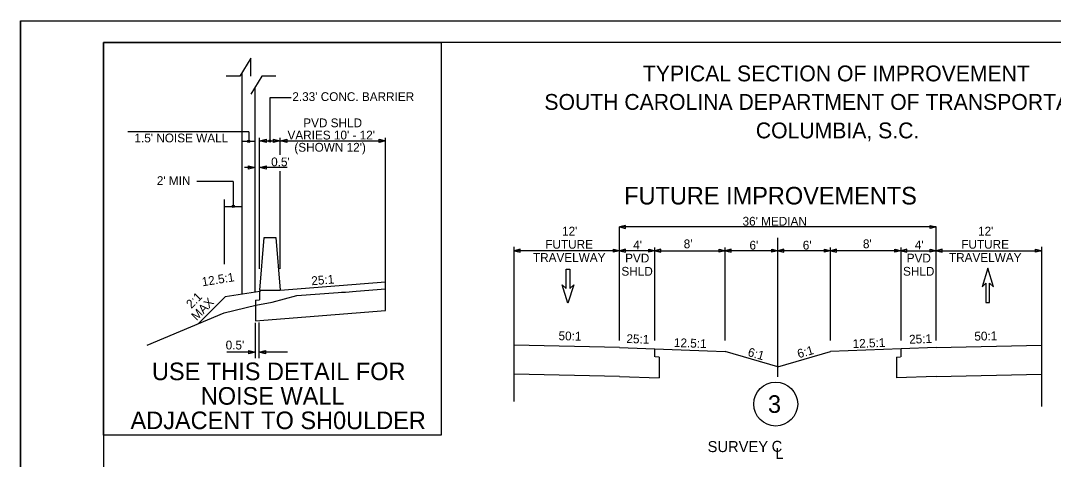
# Model space of a CAD drawing. Extents: x 1413 to 2541, y 8101 to 9215.
# Drawn here: x 1414.7 to 1532.2, y 8909.8 to 8959.7 of the extents above; entities that cross this region are included whole.
import ezdxf

# ---------------------------------------------------------------- set-up
doc = ezdxf.new("R2010")
doc.units = 0
for name, color, linetype in [('Default', 7, 'Continuous'), ('RD_HC_Cl', 7, 'Continuous'), ('RD_PD_MedBWall', 7, 'Continuous'), ('RD_PD_NOISE-WALL-GM', 7, 'Continuous'), ('RD_SHT_Bndy', 7, 'Continuous'), ('RD_SHT_IplotShp', 7, 'Continuous'), ('RD_SHT_Snap', 7, 'Continuous'), ('RD_SHT_TX', 7, 'Continuous'), ('RD_XS_Base', 7, 'Continuous'), ('RD_XS_Ditch', 7, 'Continuous'), ('RD_XS_EarthShd', 7, 'Continuous'), ('RD_XS_ExGround', 7, 'Continuous'), ('RD_XS_Pave', 7, 'Continuous'), ('RD_XS_PaveShd', 7, 'Continuous'), ('RD_XS_TieSlope', 7, 'Continuous')]:
    doc.layers.add(name, color=color, linetype=linetype)

msp = doc.modelspace()

# ---------------------------------------------------------------- linework, layer by layer
at = {"layer": 'Default'}
for p, q in [((1440.91, 8955.43), (1439.66, 8953.37)), ((1440.91, 8953.37), (1440.91, 8955.43)), ((1439.66, 8953.37), (1438.08, 8953.37)), ((1442.16, 8953.37), (1440.91, 8951.32)), ((1443.75, 8953.37), (1442.16, 8953.37)), ((1443.06, 8950.93), (1443.06, 8946.01)), ((1445.47, 8950.93), (1443.06, 8950.93)), ((1440.66, 8947.05), (1426.93, 8947.05)), ((1440.66, 8947.05), (1440.66, 8945.97)), ((1441.9, 8931.47), (1441.9, 8946.38)), ((1444.23, 8944.42), (1444.23, 8946.38)), ((1456.23, 8926.72), (1456.23, 8946.38)), ((1439.93, 8945.97), (1441.4, 8945.97)), ((1441.9, 8946.01), (1444.23, 8946.01)), ((1444.23, 8946.01), (1456.23, 8946.01)), ((1441.4, 8943), (1440.18, 8943)), ((1445.05, 8943), (1441.9, 8943)), ((1444.23, 8931.47), (1444.23, 8942.57)), ((1438.9, 8941.4), (1434.76, 8941.4)), ((1438.9, 8941.4), (1438.9, 8938.57)), ((1437.9, 8932), (1437.9, 8939.37)), ((1437.9, 8938.57), (1439.9, 8938.57)), ((1482.83, 8923.33), (1482.83, 8936.24)), ((1518.83, 8936.24), (1482.83, 8936.24)), ((1518.83, 8923.33), (1518.83, 8936.24)), ((1500.83, 8919.17), (1500.83, 8934.99)), ((1470.83, 8916.38), (1470.83, 8933.97)), ((1482.83, 8933.52), (1470.83, 8933.52)), ((1486.83, 8933.52), (1482.83, 8933.52)), ((1486.83, 8923.33), (1486.83, 8933.89)), ((1486.83, 8933.52), (1494.83, 8933.52)), ((1494.83, 8923.33), (1494.83, 8933.89)), ((1500.83, 8933.52), (1494.83, 8933.52)), ((1506.83, 8933.52), (1500.83, 8933.52)), ((1506.83, 8923.33), (1506.83, 8933.89)), ((1514.83, 8933.52), (1506.83, 8933.52)), ((1514.83, 8923.33), (1514.83, 8933.89)), ((1514.83, 8933.52), (1518.83, 8933.52)), ((1518.83, 8933.52), (1530.83, 8933.52)), ((1530.83, 8915.81), (1530.83, 8933.97)), ((1441.43, 8921.32), (1441.43, 8925.34)), ((1441.83, 8921.32), (1441.83, 8925.35)), ((1441.43, 8922.01), (1438.18, 8922.01)), ((1445.08, 8922.01), (1441.83, 8922.01))]:
    msp.add_line(p, q, dxfattribs=at)
for points in [[(1442.65, 8945.82), (1441.9, 8946.01), (1442.65, 8946.2)], [(1443.48, 8946.2), (1444.23, 8946.01), (1443.48, 8945.82)], [(1444.98, 8945.82), (1444.23, 8946.01), (1444.98, 8946.2)], [(1455.48, 8946.2), (1456.23, 8946.01), (1455.48, 8945.82)], [(1440.65, 8943.19), (1441.4, 8943), (1440.65, 8942.81)], [(1442.65, 8942.81), (1441.9, 8943), (1442.65, 8943.19)], [(1483.51, 8936.41), (1482.83, 8936.24), (1483.51, 8936.07)], [(1518.14, 8936.41), (1518.83, 8936.24), (1518.14, 8936.07)], [(1471.51, 8933.69), (1470.83, 8933.52), (1471.51, 8933.35)], [(1482.14, 8933.69), (1482.83, 8933.52), (1482.14, 8933.35)], [(1483.51, 8933.69), (1482.83, 8933.52), (1483.51, 8933.35)], [(1486.14, 8933.69), (1486.83, 8933.52), (1486.14, 8933.35)], [(1487.51, 8933.69), (1486.83, 8933.52), (1487.51, 8933.35)], [(1494.14, 8933.69), (1494.83, 8933.52), (1494.14, 8933.35)], [(1495.51, 8933.69), (1494.83, 8933.52), (1495.51, 8933.35)], [(1500.14, 8933.69), (1500.83, 8933.52), (1500.14, 8933.35)], [(1501.51, 8933.69), (1500.83, 8933.52), (1501.51, 8933.35)], [(1506.14, 8933.69), (1506.83, 8933.52), (1506.14, 8933.35)], [(1507.51, 8933.69), (1506.83, 8933.52), (1507.51, 8933.35)], [(1514.14, 8933.69), (1514.83, 8933.52), (1514.14, 8933.35)], [(1515.51, 8933.69), (1514.83, 8933.52), (1515.51, 8933.35)], [(1518.14, 8933.69), (1518.83, 8933.52), (1518.14, 8933.35)], [(1519.51, 8933.69), (1518.83, 8933.52), (1519.51, 8933.35)], [(1530.14, 8933.69), (1530.83, 8933.52), (1530.14, 8933.35)], [(1440.68, 8922.19), (1441.43, 8922.01), (1440.68, 8921.82)], [(1442.58, 8921.82), (1441.83, 8922.01), (1442.58, 8922.19)]]:
    msp.add_lwpolyline(points, close=True, dxfattribs=at)
for centre, radius in [((1440.66, 8945.97), 0.125), ((1443.06, 8946.01), 0.125), ((1438.9, 8938.57), 0.125), ((1500.58, 8916.09), 2.5)]:
    msp.add_circle(centre, radius, dxfattribs=at)
at = {"layer": 'RD_HC_Cl'}
for p, q in [((1476.74, 8929.24), (1476.74, 8931.45)), ((1476.74, 8931.45), (1477.16, 8931.45)), ((1477.16, 8931.45), (1477.16, 8929.24)), ((1524.69, 8931.54), (1524.04, 8929.43)), ((1525.35, 8929.43), (1524.69, 8931.54)), ((1476.95, 8927.55), (1476.29, 8929.65)), ((1476.29, 8929.65), (1476.74, 8929.24)), ((1477.61, 8929.65), (1476.95, 8927.55)), ((1477.16, 8929.24), (1477.61, 8929.65)), ((1524.04, 8929.43), (1524.49, 8929.85)), ((1524.49, 8929.85), (1524.49, 8927.63)), ((1524.9, 8927.63), (1524.9, 8929.85)), ((1524.9, 8929.85), (1525.35, 8929.43)), ((1524.49, 8927.63), (1524.9, 8927.63))]:
    msp.add_line(p, q, dxfattribs=at)
at = {"layer": 'RD_PD_MedBWall'}
for p, q in [((1441.93, 8929.04), (1442.41, 8935.04)), ((1442.41, 8935.04), (1443.75, 8935.04)), ((1443.75, 8935.04), (1444.23, 8929.04)), ((1441.93, 8929.04), (1444.23, 8929.04))]:
    msp.add_line(p, q, dxfattribs=at)
at = {"layer": 'RD_PD_NOISE-WALL-GM'}
for p, q in [((1439.9, 8928.57), (1439.9, 8953.77)), ((1441.4, 8928.81), (1441.4, 8952.12)), ((1441.93, 8929.04), (1441.93, 8928.86))]:
    msp.add_line(p, q, dxfattribs=at)
at = {"layer": 'RD_SHT_Bndy'}
for p, q in [((1416.53, 8959.69), (1592.53, 8959.69)), ((1424.13, 8957.19), (1424.13, 8852.19)), ((1591.63, 8957.19), (1424.13, 8957.19))]:
    msp.add_line(p, q, dxfattribs=at)
msp.add_lwpolyline([(1424.13, 8957.19), (1462.53, 8957.19), (1462.53, 8912.57), (1424.13, 8912.57)], close=True, dxfattribs=at)
at = {"layer": 'RD_SHT_IplotShp'}
msp.add_lwpolyline([(1414.73, 8959.69), (1594.33, 8959.69), (1594.33, 8849.69), (1414.73, 8849.69)], close=True, dxfattribs=at)
at = {"layer": 'RD_SHT_Snap'}
msp.add_line((1414.73, 8959.69), (1414.73, 8849.69), dxfattribs=at)
at = {"layer": 'RD_XS_Base'}
for p, q in [((1441.93, 8927.95), (1441.93, 8928.86)), ((1441.43, 8927.91), (1441.89, 8927.95)), ((1441.43, 8927.91), (1441.43, 8925.54)), ((1441.43, 8925.54), (1456.23, 8926.72))]:
    msp.add_line(p, q, dxfattribs=at)
at = {"layer": 'RD_XS_Ditch'}
for q in [(1494.83, 8922.06), (1506.83, 8922.06)]:
    msp.add_line((1500.83, 8920.33), q, dxfattribs=at)
at = {"layer": 'RD_XS_EarthShd'}
for p, q in [((1441.93, 8928.9), (1437.97, 8928.27)), ((1492.83, 8922.14), (1494.83, 8922.06)), ((1514.83, 8922.38), (1506.83, 8922.06))]:
    msp.add_line(p, q, dxfattribs=at)
at = {"layer": 'RD_XS_ExGround'}
msp.add_lwpolyline([(1429.1, 8922.77), (1437.88, 8926.48), (1441.48, 8927.33), (1443.31, 8927.69), (1446.15, 8928.42), (1450.84, 8928.77), (1451.21, 8928.8), (1451.67, 8928.83), (1452.89, 8928.93), (1456.23, 8929.18)], dxfattribs=at)
at = {"layer": 'RD_XS_Pave'}
for p, q in [((1482.83, 8922.54), (1470.83, 8922.78)), ((1518.83, 8922.54), (1530.82, 8922.78)), ((1482.83, 8919.24), (1470.83, 8919.48)), ((1518.83, 8919.24), (1530.82, 8919.48))]:
    msp.add_line(p, q, dxfattribs=at)
at = {"layer": 'RD_XS_PaveShd'}
for p, q in [((1444.23, 8929.04), (1456.23, 8930)), ((1482.83, 8922.54), (1492.83, 8922.14)), ((1486.83, 8921.48), (1486.83, 8922.38)), ((1518.83, 8922.54), (1514.83, 8922.38)), ((1514.83, 8921.48), (1514.83, 8922.38)), ((1487.33, 8921.44), (1486.86, 8921.47)), ((1487.33, 8921.44), (1487.33, 8919.06)), ((1514.33, 8921.44), (1514.79, 8921.47)), ((1514.33, 8921.44), (1514.33, 8919.06)), ((1482.83, 8919.24), (1487.33, 8919.06)), ((1518.83, 8919.24), (1514.33, 8919.06))]:
    msp.add_line(p, q, dxfattribs=at)
at = {"layer": 'RD_XS_TieSlope'}
msp.add_line((1437.97, 8928.27), (1434.93, 8925.23), dxfattribs=at)

# ---------------------------------------------------------------- texts
at = {"layer": 'Default'}
for s, height, p in [("2.33' CONC. BARRIER", 1, (1445.62, 8950.55)), ('PVD SHLD', 1, (1446.86, 8947.57)), ("1.5' NOISE WALL", 1, (1427.67, 8945.85)), ("VARIES 10' - 12'", 1, (1445.07, 8946.18)), ("(SHOWN 12')", 1, (1445.85, 8944.79)), ("0.5'", 1, (1443.21, 8943.13)), ("2' MIN", 1, (1430.21, 8941)), ('FUTURE IMPROVEMENTS', 2, (1483.35, 8938.79)), ("36' MEDIAN", 1, (1496.81, 8936.38)), ("12'", 1, (1476.29, 8935.26)), ("12'", 1, (1523.59, 8935.26)), ('FUTURE', 1, (1474.38, 8933.76)), ("4'", 1, (1484.38, 8933.69)), ("8'", 1, (1490.12, 8933.81)), ("6'", 1, (1497.6, 8933.66)), ("6'", 1, (1503.66, 8933.66)), ("8'", 1, (1510.5, 8933.81)), ("4'", 1, (1516.4, 8933.69)), ('FUTURE', 1, (1521.68, 8933.76)), ('TRAVELWAY', 1, (1472.98, 8932.26)), ('PVD', 1, (1483.46, 8932.19)), ('PVD', 1, (1515.48, 8932.19)), ('TRAVELWAY', 1, (1520.28, 8932.26)), ('SHLD', 1, (1483.04, 8930.69)), ('SHLD', 1, (1515.06, 8930.69)), ("0.5'", 1, (1438.04, 8922.3)), ('USE THIS DETAIL FOR', 2, (1429.66, 8918.81)), ('NOISE WALL', 2, (1435.21, 8916.02)), ('3', 2, (1499.7, 8915.09)), ('ADJACENT TO SH0ULDER', 2, (1427.22, 8913.24)), ('SURVEY', 1.25, (1492.84, 8910.63)), ('C', 1.25, (1500.12, 8910.66)), (' L', 1.25, (1500.09, 8909.86))]:
    msp.add_text(s, height=height, dxfattribs=at).set_placement(p)
for s, rotation, p in [('12.5:1', 9.0903, (1435.41, 8929.48)), ('25:1', 4.5739, (1447.82, 8929.6)), ('2:1', 45, (1434.14, 8926.89)), ('MAX', 45, (1434.73, 8925.52)), ('50:1', 358.7327, (1475.88, 8923.36)), ('50:1', 1.2673, (1523.18, 8923.3)), ('25:1', 357.8864, (1483.59, 8923.04)), ('12.5:1', 357.8864, (1488.99, 8922.59)), ('12.5:1', 2.29, (1509.35, 8922.45)), ('25:1', 2.1136, (1515.77, 8922.95)), ('6:1', 343.9296, (1497.33, 8921.58)), ('6:1', 16.0704, (1503.2, 8921.29))]:
    msp.add_text(s, height=1, rotation=rotation, dxfattribs=at).set_placement(p)
at = {"layer": 'RD_SHT_TX'}
for s, p in [('TYPICAL SECTION OF IMPROVEMENT', (1485.48, 8952.79)), ('SOUTH CAROLINA DEPARTMENT OF TRANSPORTATION', (1474.28, 8949.55)), ('COLUMBIA, S.C.', (1498.32, 8946.31))]:
    msp.add_text(s, height=1.8, dxfattribs=at).set_placement(p)

doc.saveas('drawing.dxf')
